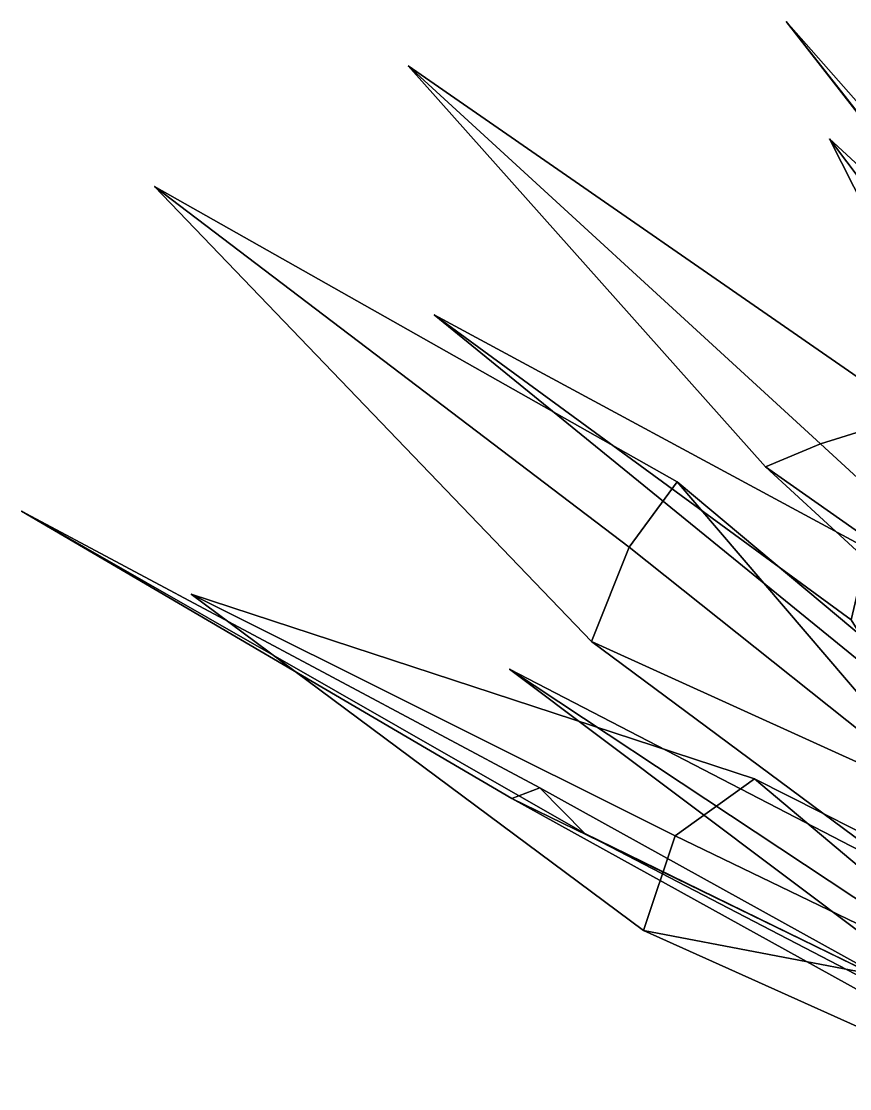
# Model space of a CAD drawing. Header units: metres. Extents: x -366 to 149, y -229 to 234.
# Drawn here: x -177.9 to -136.4, y 172.9 to 226.3 of the extents above; entities that cross this region are included whole.
import ezdxf

# ---------------------------------------------------------------- set-up
doc = ezdxf.new("R2010")
doc.units = ezdxf.units.M

msp = doc.modelspace()

# ---------------------------------------------------------------- linework, layer by layer
at = {"layer": 'coral-li_Mrstm', "color": 3}
for points in [[(-118.1161, 201.9854, 506.841), (-139.5793, 226.3122, 517.4818), (-121.548, 203.2153, 503.2482)], [(-118.1161, 201.9854, 506.841), (-121.548, 203.2153, 503.2482), (-139.5793, 226.3122, 517.4818)], [(-121.548, 203.2153, 503.2482), (-139.5793, 226.3122, 517.4818), (-122.2385, 204.268, 498.287)], [(-121.548, 203.2153, 503.2482), (-122.2385, 204.268, 498.287), (-139.5793, 226.3122, 517.4818)], [(-133.2495, 206.6053, 515.5907), (-158.4949, 224.0832, 530.52), (-137.8508, 205.1679, 513.8701)], [(-133.2495, 206.6053, 515.5907), (-137.8508, 205.1679, 513.8701), (-158.4949, 224.0832, 530.52)], [(-137.8508, 205.1679, 513.8701), (-158.4949, 224.0832, 530.52), (-140.6098, 204.0265, 509.7127)], [(-137.8508, 205.1679, 513.8701), (-140.6098, 204.0265, 509.7127), (-158.4949, 224.0832, 530.52)], [(-117.0242, 201.6482, 508.2946), (-137.4059, 220.4338, 528.2289), (-121.4298, 199.2546, 509.3241)], [(-117.0242, 201.6482, 508.2946), (-121.4298, 199.2546, 509.3241), (-137.4059, 220.4338, 528.2289)], [(-121.4298, 199.2546, 509.3241), (-137.4059, 220.4338, 528.2289), (-125.2767, 196.5112, 507.356)], [(-121.4298, 199.2546, 509.3241), (-125.2767, 196.5112, 507.356), (-137.4059, 220.4338, 528.2289)], [(-145.0389, 203.2615, 502.1245), (-171.1893, 218.0485, 518.3476), (-147.4271, 200.0059, 505.2704)], [(-145.0389, 203.2615, 502.1245), (-147.4271, 200.0059, 505.2704), (-171.1893, 218.0485, 518.3476)], [(-147.4271, 200.0059, 505.2704), (-171.1893, 218.0485, 518.3476), (-149.3186, 195.2762, 505.7705)], [(-147.4271, 200.0059, 505.2704), (-149.3186, 195.2762, 505.7705), (-171.1893, 218.0485, 518.3476)], [(-134.1277, 192.8572, 527.4956), (-157.2035, 211.6226, 544.2604), (-136.3165, 196.3545, 524.4662)], [(-134.1277, 192.8572, 527.4956), (-136.3165, 196.3545, 524.4662), (-157.2035, 211.6226, 544.2604)], [(-136.3165, 196.3545, 524.4662), (-157.2035, 211.6226, 544.2604), (-135.4869, 199.9156, 520.8845)], [(-136.3165, 196.3545, 524.4662), (-135.4869, 199.9156, 520.8845), (-157.2035, 211.6226, 544.2604)], [(-133.2495, 206.6053, 515.5907), (-137.8508, 205.1679, 513.8701), (-123.6096, 192.0699, 501.7841)], [(-133.2495, 206.6053, 515.5907), (-123.6096, 192.0699, 501.7841), (-137.8508, 205.1679, 513.8701)], [(-123.6096, 192.0699, 501.7841), (-137.8508, 205.1679, 513.8701), (-140.6098, 204.0265, 509.7127)], [(-123.6096, 192.0699, 501.7841), (-140.6098, 204.0265, 509.7127), (-137.8508, 205.1679, 513.8701)], [(-123.6096, 192.0699, 501.7841), (-140.6098, 204.0265, 509.7127), (-126.0873, 190.6667, 498.2908)], [(-123.6096, 192.0699, 501.7841), (-126.0873, 190.6667, 498.2908), (-140.6098, 204.0265, 509.7127)], [(-145.0389, 203.2615, 502.1245), (-147.4271, 200.0059, 505.2704), (-131.1263, 187.028, 495.9807)], [(-145.0389, 203.2615, 502.1245), (-131.1263, 187.028, 495.9807), (-147.4271, 200.0059, 505.2704)], [(-128.9758, 189.84, 493.0374), (-145.0389, 203.2615, 502.1245), (-131.1263, 187.028, 495.9807)], [(-128.9758, 189.84, 493.0374), (-131.1263, 187.028, 495.9807), (-145.0389, 203.2615, 502.1245)], [(-153.3132, 187.4155, 505.5812), (-177.8619, 201.8019, 524.4514), (-151.9007, 187.9542, 510.4713)], [(-153.3132, 187.4155, 505.5812), (-151.9007, 187.9542, 510.4713), (-177.8619, 201.8019, 524.4514)], [(-151.9007, 187.9542, 510.4713), (-177.8619, 201.8019, 524.4514), (-149.6593, 185.6756, 514.4691)], [(-151.9007, 187.9542, 510.4713), (-149.6593, 185.6756, 514.4691), (-177.8619, 201.8019, 524.4514)], [(-131.1263, 187.028, 495.9807), (-147.4271, 200.0059, 505.2704), (-149.3186, 195.2762, 505.7705)], [(-131.1263, 187.028, 495.9807), (-149.3186, 195.2762, 505.7705), (-147.4271, 200.0059, 505.2704)], [(-146.715, 180.8182, 521.2159), (-169.3537, 197.6441, 540.4531), (-145.1309, 185.5552, 522.3339)], [(-146.715, 180.8182, 521.2159), (-145.1309, 185.5552, 522.3339), (-169.3537, 197.6441, 540.4531)], [(-145.1309, 185.5552, 522.3339), (-169.3537, 197.6441, 540.4531), (-141.1642, 188.4029, 523.8685)], [(-145.1309, 185.5552, 522.3339), (-141.1642, 188.4029, 523.8685), (-169.3537, 197.6441, 540.4531)], [(-131.1263, 187.028, 495.9807), (-149.3186, 195.2762, 505.7705), (-132.5029, 182.8044, 496.7406)], [(-131.1263, 187.028, 495.9807), (-132.5029, 182.8044, 496.7406), (-149.3186, 195.2762, 505.7705)], [(-124.7512, 179.0476, 495.1652), (-153.4216, 193.8912, 506.2721), (-128.8329, 177.6128, 492.4303)], [(-124.7512, 179.0476, 495.1652), (-128.8329, 177.6128, 492.4303), (-153.4216, 193.8912, 506.2721)], [(-128.8329, 177.6128, 492.4303), (-153.4216, 193.8912, 506.2721), (-130.6514, 176.7948, 487.7162)], [(-128.8329, 177.6128, 492.4303), (-130.6514, 176.7948, 487.7162), (-153.4216, 193.8912, 506.2721)], [(-127.8431, 177.2155, 510.0042), (-145.1309, 185.5552, 522.3339), (-141.1642, 188.4029, 523.8685)], [(-127.8431, 177.2155, 510.0042), (-141.1642, 188.4029, 523.8685), (-145.1309, 185.5552, 522.3339)], [(-127.8431, 177.2155, 510.0042), (-141.1642, 188.4029, 523.8685), (-124.3781, 179.9293, 510.9739)], [(-127.8431, 177.2155, 510.0042), (-124.3781, 179.9293, 510.9739), (-141.1642, 188.4029, 523.8685)], [(-153.3132, 187.4155, 505.5812), (-151.9007, 187.9542, 510.4713), (-133.7278, 177.9002, 501.0319)], [(-153.3132, 187.4155, 505.5812), (-133.7278, 177.9002, 501.0319), (-151.9007, 187.9542, 510.4713)], [(-133.7278, 177.9002, 501.0319), (-151.9007, 187.9542, 510.4713), (-149.6593, 185.6756, 514.4691)], [(-133.7278, 177.9002, 501.0319), (-149.6593, 185.6756, 514.4691), (-151.9007, 187.9542, 510.4713)], [(-134.9373, 177.2649, 496.6356), (-153.3132, 187.4155, 505.5812), (-133.7278, 177.9002, 501.0319)], [(-134.9373, 177.2649, 496.6356), (-133.7278, 177.9002, 501.0319), (-153.3132, 187.4155, 505.5812)], [(-133.7278, 177.9002, 501.0319), (-149.6593, 185.6756, 514.4691), (-131.4526, 176.2064, 504.5342)], [(-133.7278, 177.9002, 501.0319), (-131.4526, 176.2064, 504.5342), (-149.6593, 185.6756, 514.4691)], [(-146.715, 180.8182, 521.2159), (-145.1309, 185.5552, 522.3339), (-127.8431, 177.2155, 510.0042)], [(-146.715, 180.8182, 521.2159), (-127.8431, 177.2155, 510.0042), (-145.1309, 185.5552, 522.3339)], [(-129.1188, 172.8999, 509.0336), (-146.715, 180.8182, 521.2159), (-127.8431, 177.2155, 510.0042)], [(-129.1188, 172.8999, 509.0336), (-127.8431, 177.2155, 510.0042), (-146.715, 180.8182, 521.2159)]]:
    msp.add_3dface(points, dxfattribs=at)

doc.saveas('drawing.dxf')
